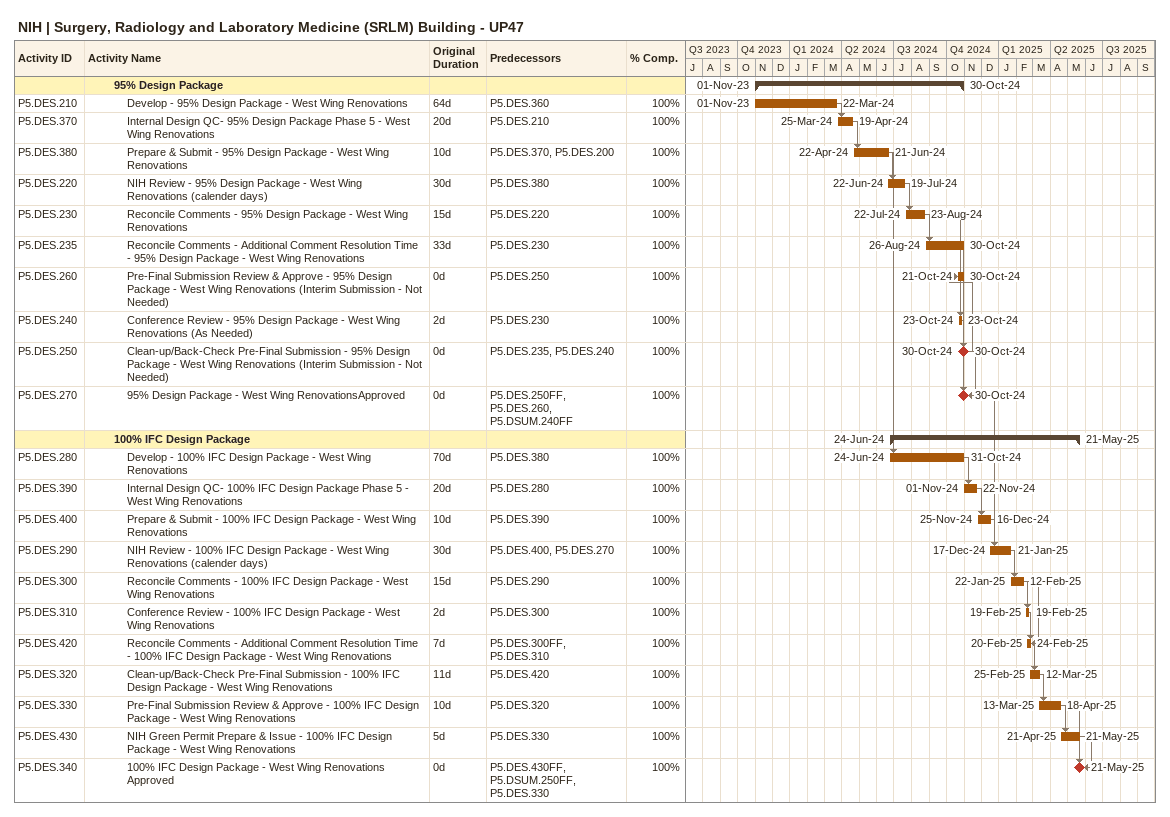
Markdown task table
NIH | Surgery, Radiology and Laboratory Medicine (SRLM) Building - UP47

| ID | Level | Task | Original duration | Start | Finish | Predecessors | % complete |
|---|---|---|---|---|---|---|---|
|  | 3 | **95% Design Package** |  | 2023-11-01 | 2024-10-30 |  |  |
| P5.DES.210 | 4 | Develop - 95% Design Package - West Wing Renovations | 64d | 2023-11-01 | 2024-03-22 | P5.DES.360 | 100 |
| P5.DES.370 | 4 | Internal Design QC- 95% Design Package Phase 5 - West Wing Renovations | 20d | 2024-03-25 | 2024-04-19 | P5.DES.210 | 100 |
| P5.DES.380 | 4 | Prepare & Submit - 95% Design Package - West Wing Renovations | 10d | 2024-04-22 | 2024-06-21 | P5.DES.370, P5.DES.200 | 100 |
| P5.DES.220 | 4 | NIH Review - 95% Design Package - West Wing Renovations (calender days) | 30d | 2024-06-22 | 2024-07-19 | P5.DES.380 | 100 |
| P5.DES.230 | 4 | Reconcile Comments - 95% Design Package - West Wing Renovations | 15d | 2024-07-22 | 2024-08-23 | P5.DES.220 | 100 |
| P5.DES.235 | 4 | Reconcile Comments - Additional Comment Resolution Time - 95% Design Package - West Wing Renovations | 33d | 2024-08-26 | 2024-10-30 | P5.DES.230 | 100 |
| P5.DES.260 | 4 | Pre-Final Submission Review & Approve - 95% Design Package - West Wing Renovations (Interim Submission - Not Needed) | 0d | 2024-10-21 | 2024-10-30 | P5.DES.250 | 100 |
| P5.DES.240 | 4 | Conference Review - 95% Design Package - West Wing Renovations (As Needed) | 2d | 2024-10-23 | 2024-10-23 | P5.DES.230 | 100 |
| P5.DES.250 | 4 | Clean-up/Back-Check Pre-Final Submission - 95% Design Package - West Wing Renovations (Interim Submission - Not Needed) | 0d | 2024-10-30 | 2024-10-30 | P5.DES.235, P5.DES.240 | 100 |
| P5.DES.270 | 4 | 95% Design Package - West Wing RenovationsApproved | 0d | 2024-10-30 | 2024-10-30 | P5.DES.250FF, P5.DES.260, P5.DSUM.240FF | 100 |
|  | 3 | **100% IFC Design Package** |  | 2024-06-24 | 2025-05-21 |  |  |
| P5.DES.280 | 4 | Develop - 100% IFC Design Package - West Wing Renovations | 70d | 2024-06-24 | 2024-10-31 | P5.DES.380 | 100 |
| P5.DES.390 | 4 | Internal Design QC- 100% IFC Design Package Phase 5 - West Wing Renovations | 20d | 2024-11-01 | 2024-11-22 | P5.DES.280 | 100 |
| P5.DES.400 | 4 | Prepare & Submit - 100% IFC Design Package - West Wing Renovations | 10d | 2024-11-25 | 2024-12-16 | P5.DES.390 | 100 |
| P5.DES.290 | 4 | NIH Review - 100% IFC Design Package - West Wing Renovations (calender days) | 30d | 2024-12-17 | 2025-01-21 | P5.DES.400, P5.DES.270 | 100 |
| P5.DES.300 | 4 | Reconcile Comments - 100% IFC Design Package - West Wing Renovations | 15d | 2025-01-22 | 2025-02-12 | P5.DES.290 | 100 |
| P5.DES.310 | 4 | Conference Review - 100% IFC Design Package - West Wing Renovations | 2d | 2025-02-19 | 2025-02-19 | P5.DES.300 | 100 |
| P5.DES.420 | 4 | Reconcile Comments - Additional Comment Resolution Time - 100% IFC Design Package - West Wing Renovations | 7d | 2025-02-20 | 2025-02-24 | P5.DES.300FF, P5.DES.310 | 100 |
| P5.DES.320 | 4 | Clean-up/Back-Check Pre-Final Submission - 100% IFC Design Package - West Wing Renovations | 11d | 2025-02-25 | 2025-03-12 | P5.DES.420 | 100 |
| P5.DES.330 | 4 | Pre-Final Submission Review & Approve - 100% IFC Design Package - West Wing Renovations | 10d | 2025-03-13 | 2025-04-18 | P5.DES.320 | 100 |
| P5.DES.430 | 4 | NIH Green Permit Prepare & Issue - 100% IFC Design Package - West Wing Renovations | 5d | 2025-04-21 | 2025-05-21 | P5.DES.330 | 100 |
| P5.DES.340 | 4 | 100% IFC Design Package - West Wing Renovations Approved | 0d | 2025-05-21 | 2025-05-21 | P5.DES.430FF, P5.DSUM.250FF, P5.DES.330 | 100 |
